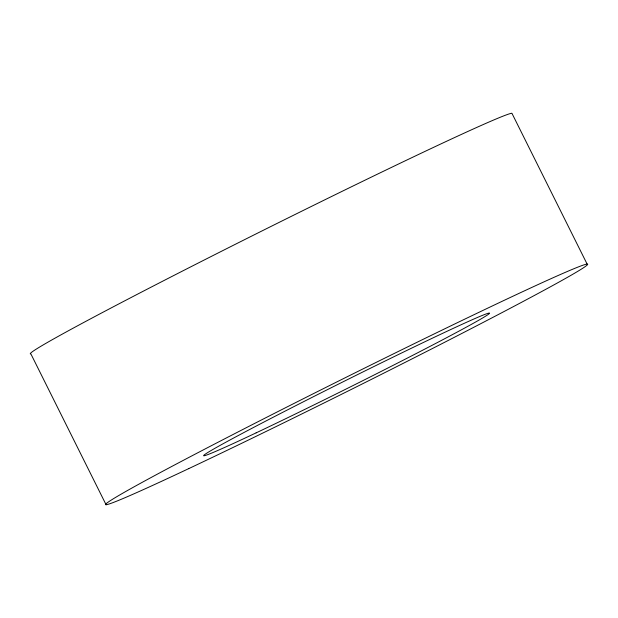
<?xml version="1.0" encoding="UTF-8"?>
<svg xmlns="http://www.w3.org/2000/svg" width="618" height="618" viewBox="0 0 618 618"><rect width="100%" height="100%" fill="white"/><g stroke="black" fill="none" stroke-linecap="round" stroke-linejoin="round"><path stroke-width="0.93" d="M587.1 264.064L511.905 113.241A269.409 6.582 -26.5 0 0 254.114 234.871A269.409 6.582 -26.5 0 0 30.9 353.936L106.095 504.759M188.76 468.606A269.409 6.582 -26.5 0 0 583.377 267.833A269.409 6.582 -26.5 0 0 267.656 416.795A269.409 6.582 -26.5 0 0 188.76 468.606M256.138 432.855A159.714 3.901 -26.5 0 0 487.679 314.825A159.714 3.901 -26.5 0 0 295.976 405.555A159.714 3.901 -26.5 0 0 256.138 432.855"/></g></svg>
